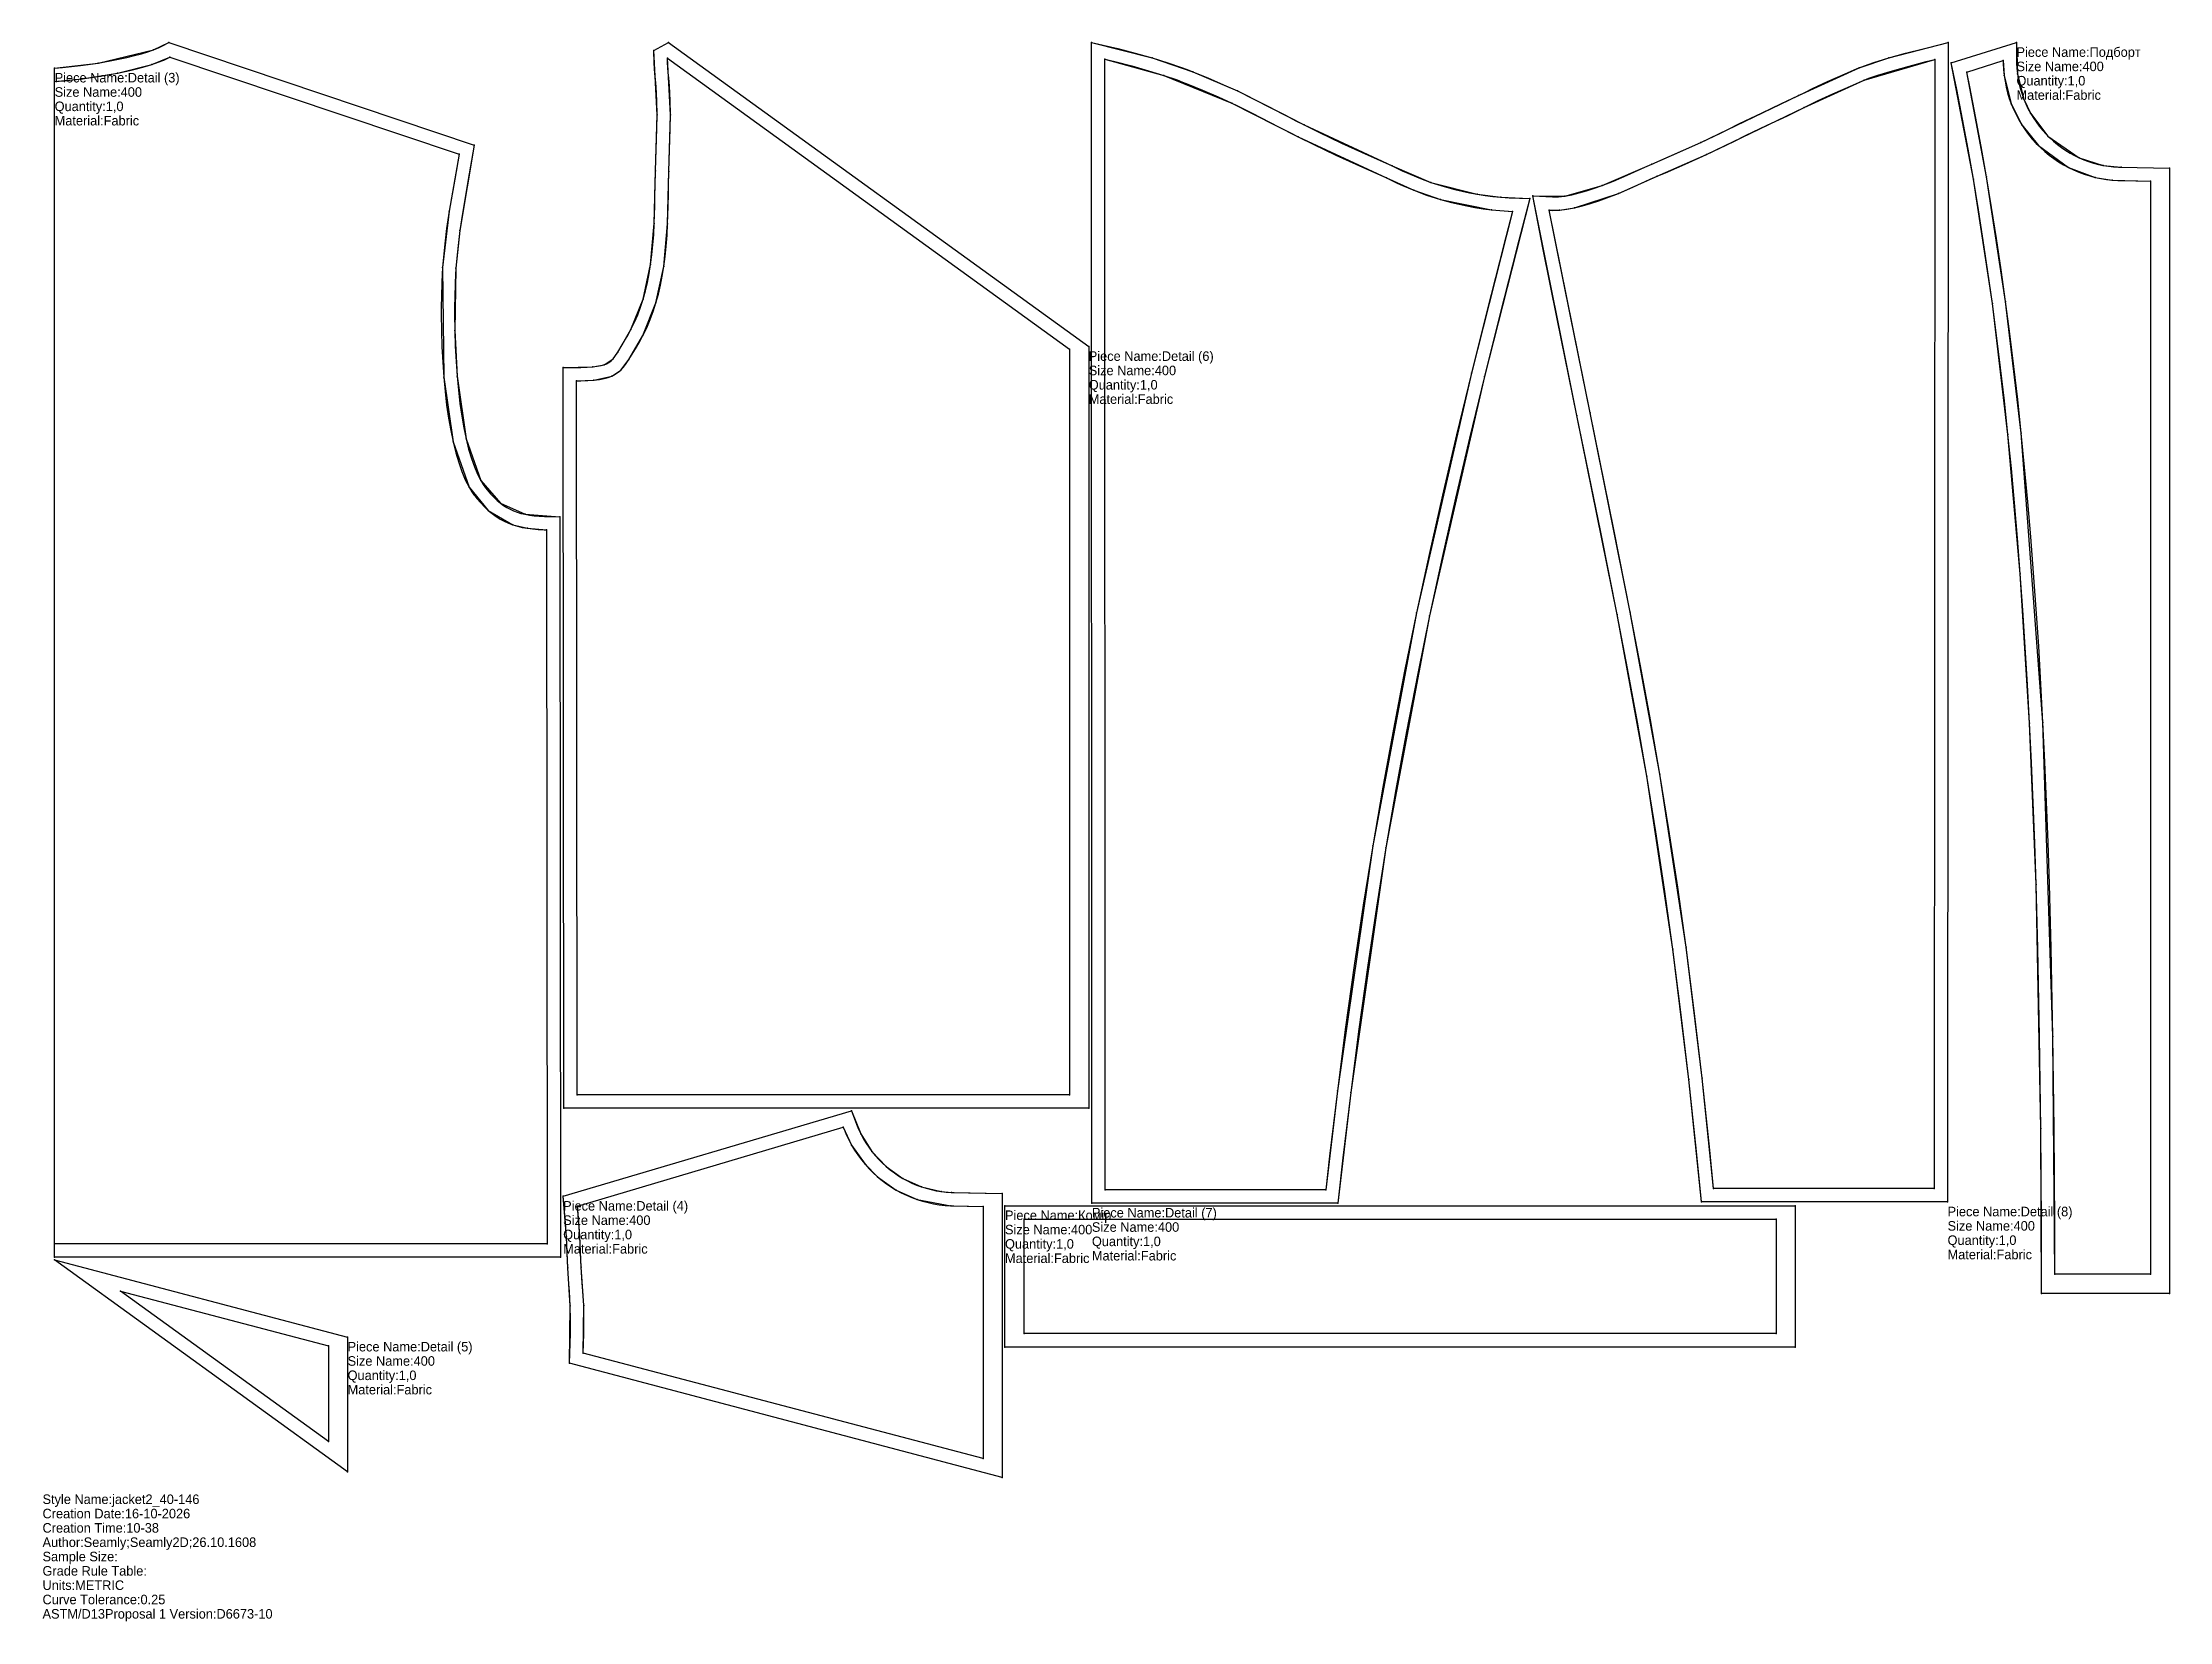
# Model space of a CAD drawing. Extents: x 0 to 1113, y -69 to 758.
import ezdxf

# ---------------------------------------------------------------- set-up
doc = ezdxf.new("R2010")
doc.units = 0

# ---------------------------------------------------------------- blocks, each defined once
blk = doc.blocks.new('piece-73_s400_M')
at = {"layer": '1'}
blk.add_lwpolyline([(1033.2, 757.77), (1033.7, 741.38), (1037.02, 728.17), (1040.51, 720.78), (1049.63, 708.78), (1066.02, 697.43), (1078.66, 693.41), (1088.03, 692.44), (1113.28, 691.93), (1113.28, 102.8), (1046.29, 102.8), (1045.93, 189.06), (1043.47, 316.84), (1040.08, 401.31), (1035.21, 479.6), (1028.76, 552.58), (1020.6, 621.16), (1010.63, 686.19), (999.07, 747.1)], close=True, dxfattribs=at)
at = {"layer": '14'}
blk.add_lwpolyline([(1026.28, 748.27), (1026.75, 740.52), (1030.48, 725.64), (1035.99, 714.69), (1044.68, 703.83), (1060.43, 692.35), (1074.42, 687.17), (1083.32, 685.69), (1103.28, 685.13), (1103.28, 112.8), (1053.28, 112.8), (1052.32, 237.35), (1047.07, 401.66), (1035.72, 553.3), (1027.54, 622.1), (1017.53, 687.38), (1007.19, 742.31)], close=True, dxfattribs=at)
at = {"layer": '2'}
for p in [(1033.2, 757.77), (999.07, 747.1), (1026.28, 748.27), (1007.19, 742.31), (1113.28, 691.93), (1103.28, 685.13), (1053.28, 112.8), (1103.28, 112.8), (1046.29, 102.8), (1113.28, 102.8)]:
    blk.add_point(p, dxfattribs=at)
at = {"layer": '3'}
for p in [(1026.75, 740.52), (1033.7, 741.38), (1030.48, 725.64), (1037.02, 728.17), (1035.99, 714.69), (1040.51, 720.78), (1044.68, 703.83), (1049.63, 708.78), (1060.43, 692.35), (1066.02, 697.43), (1078.66, 693.41), (1088.03, 692.44), (1010.63, 686.19), (1017.53, 687.38), (1074.42, 687.17), (1083.32, 685.69), (1020.6, 621.16), (1027.54, 622.1), (1028.76, 552.58), (1035.72, 553.3), (1035.21, 479.6), (1040.08, 401.31), (1047.07, 401.66), (1043.47, 316.84), (1052.32, 237.35), (1045.93, 189.06)]:
    blk.add_point(p, dxfattribs=at)
at = {"layer": '84'}
blk.add_lwpolyline([(1033.2, 757.77), (1033.29, 746.91), (1033.43, 744.12), (1033.7, 741.38), (1034.1, 738.67), (1034.64, 735.99), (1035.3, 733.34), (1036.1, 730.73), (1037.02, 728.17), (1038.06, 725.65), (1039.23, 723.18), (1040.51, 720.78), (1041.91, 718.43), (1043.43, 716.16), (1045.06, 713.95), (1046.81, 711.82), (1048.68, 709.75), (1049.63, 708.78), (1050.58, 707.86), (1052.59, 706.03), (1054.66, 704.32), (1056.8, 702.72), (1059.02, 701.23), (1061.29, 699.85), (1063.62, 698.58), (1066.02, 697.43), (1068.46, 696.39), (1070.95, 695.46), (1073.49, 694.66), (1076.06, 693.97), (1078.66, 693.41), (1081.3, 692.97), (1083.97, 692.66), (1086.68, 692.48), (1088.03, 692.44), (1113.28, 691.93), (1113.28, 102.8), (1046.29, 102.8), (1046.24, 138.82), (1045.93, 189.06), (1045.32, 237.23), (1044.39, 283.45), (1043.47, 316.84), (1042.75, 338.59), (1041.95, 359.9), (1041.06, 380.81), (1040.08, 401.31), (1039.01, 421.43), (1037.84, 441.17), (1036.57, 460.56), (1035.21, 479.6), (1033.75, 498.31), (1032.19, 516.7), (1030.53, 534.79), (1028.76, 552.58), (1026.88, 570.11), (1024.9, 587.37), (1022.81, 604.38), (1020.6, 621.16), (1018.28, 637.71), (1015.85, 654.06), (1013.3, 670.22), (1010.63, 686.19), (1007.84, 702.01), (1004.93, 717.67), (1001.9, 733.2), (999.07, 747.1)], close=True, dxfattribs=at)
at = {"layer": '87'}
blk.add_lwpolyline([(1026.28, 748.27), (1026.29, 746.71), (1026.44, 743.6), (1026.75, 740.52), (1027.21, 737.47), (1027.81, 734.45), (1028.56, 731.47), (1029.45, 728.53), (1030.48, 725.64), (1031.66, 722.81), (1032.97, 720.04), (1034.41, 717.33), (1035.99, 714.69), (1037.7, 712.13), (1039.54, 709.65), (1041.5, 707.25), (1043.59, 704.95), (1044.68, 703.83), (1045.77, 702.77), (1048.01, 700.73), (1050.34, 698.81), (1052.75, 697.01), (1055.24, 695.34), (1057.8, 693.78), (1060.43, 692.35), (1063.12, 691.05), (1065.87, 689.88), (1068.67, 688.84), (1071.53, 687.94), (1074.42, 687.17), (1077.35, 686.53), (1080.32, 686.04), (1083.32, 685.69), (1086.34, 685.48), (1087.86, 685.44), (1103.28, 685.13), (1103.28, 112.8), (1053.28, 112.8), (1053.24, 138.84), (1052.93, 189.13), (1052.32, 237.35), (1051.39, 283.62), (1050.46, 317.06), (1049.75, 338.83), (1048.95, 360.18), (1048.05, 381.12), (1047.07, 401.66), (1045.99, 421.82), (1044.82, 441.61), (1043.56, 461.03), (1042.19, 480.12), (1040.73, 498.87), (1039.16, 517.32), (1037.49, 535.45), (1035.72, 553.3), (1033.84, 570.88), (1031.85, 588.2), (1029.75, 605.26), (1027.54, 622.1), (1025.21, 638.71), (1022.77, 655.12), (1020.21, 671.34), (1017.53, 687.38), (1014.73, 703.25), (1011.81, 718.98), (1008.76, 734.57), (1007.19, 742.31)], close=True, dxfattribs=at)
at = {"layer": '1'}
for s, p in [('Size Name:400', (1033.2, 742.77)), ('Piece Name:Подборт', (1033.2, 750.27)), ('Quantity:1,0', (1033.2, 735.27)), ('Material:Fabric', (1033.2, 727.77))]:
    blk.add_text(s, height=5, dxfattribs=at).set_placement(p)
blk = doc.blocks.new('piece-74_s400_M')
at = {"layer": '1'}
blk.add_lwpolyline([(503.77, 148.7), (917.43, 148.7), (917.43, 74.69), (503.77, 74.69)], close=True, dxfattribs=at)
at = {"layer": '14'}
blk.add_lwpolyline([(513.77, 141.69), (907.44, 141.69), (907.44, 81.7), (513.77, 81.7)], close=True, dxfattribs=at)
at = {"layer": '2'}
for p in [(503.77, 148.7), (917.43, 148.7), (513.77, 141.69), (907.44, 141.69), (513.77, 81.7), (907.44, 81.7), (503.77, 74.69), (917.43, 74.69)]:
    blk.add_point(p, dxfattribs=at)
at = {"layer": '84'}
blk.add_lwpolyline([(503.77, 148.7), (917.43, 148.7), (917.43, 74.69), (503.77, 74.69)], close=True, dxfattribs=at)
at = {"layer": '87'}
blk.add_lwpolyline([(513.77, 141.69), (907.44, 141.69), (907.44, 81.7), (513.77, 81.7)], close=True, dxfattribs=at)
at = {"layer": '1'}
for s, p in [('Piece Name:Комір', (503.77, 141.2)), ('Size Name:400', (503.77, 133.7)), ('Quantity:1,0', (503.77, 126.2)), ('Material:Fabric', (503.77, 118.7))]:
    blk.add_text(s, height=5, dxfattribs=at).set_placement(p)
blk = doc.blocks.new('piece_Detail_s400_M')
at = {"layer": '1'}
blk.add_lwpolyline([(6.35, 744.36), (29.06, 747.03), (58.06, 753.98), (66.04, 757.77), (225.92, 704.09), (218.44, 659.37), (216.42, 639.54), (215.8, 607.03), (216.97, 583.11), (221.72, 550.18), (229.35, 528.44), (239.69, 516.6), (252.56, 510.73), (270.77, 509.45), (271.12, 121.81), (6.35, 121.81)], close=True, dxfattribs=at)
at = {"layer": '14'}
blk.add_lwpolyline([(6.35, 737.34), (20.68, 738.76), (39.33, 741.76), (57.24, 746.29), (66.69, 750.16), (218.02, 699.36), (212.84, 669.39), (209.44, 640.01), (210, 582.55), (214.9, 548.62), (223.24, 525), (233.34, 512.8), (246.22, 505.19), (253.78, 503.41), (263.78, 502.63), (264.11, 128.82), (6.35, 128.82)], close=True, dxfattribs=at)
at = {"layer": '2'}
for p in [(66.04, 757.77), (66.69, 750.16), (6.35, 744.36), (6.35, 737.34), (225.92, 704.09), (218.02, 699.36), (263.78, 502.63), (270.77, 509.45), (6.35, 128.82), (264.11, 128.82), (6.35, 121.81), (271.12, 121.81)]:
    blk.add_point(p, dxfattribs=at)
at = {"layer": '3'}
for p in [(29.06, 747.03), (57.24, 746.29), (58.06, 753.98), (20.68, 738.76), (39.33, 741.76), (212.84, 669.39), (218.44, 659.37), (209.44, 640.01), (216.42, 639.54), (215.8, 607.03), (210, 582.55), (216.97, 583.11), (214.9, 548.62), (221.72, 550.18), (223.24, 525), (229.35, 528.44), (233.34, 512.8), (239.69, 516.6), (246.22, 505.19), (252.56, 510.73), (253.78, 503.41)]:
    blk.add_point(p, dxfattribs=at)
at = {"layer": '84'}
blk.add_lwpolyline([(6.35, 744.36), (10.43, 744.68), (19.8, 745.7), (29.06, 747.03), (37.97, 748.63), (44.2, 749.98), (48.09, 750.93), (51.73, 751.92), (55.07, 752.94), (58.06, 753.98), (60.65, 755.01), (62.84, 756.03), (66.04, 757.77), (225.92, 704.09), (222.67, 684.98), (219.75, 668.28), (218.44, 659.37), (217.66, 653.13), (216.98, 646.53), (216.42, 639.54), (216.01, 632.1), (215.76, 624.13), (215.72, 619.93), (215.7, 615.58), (215.8, 607.03), (216.05, 598.76), (216.44, 590.78), (216.97, 583.11), (217.65, 575.78), (218.47, 568.79), (219.42, 562.18), (220.51, 555.97), (221.72, 550.18), (223.05, 544.83), (224.5, 539.96), (226.04, 535.59), (227.66, 531.74), (229.35, 528.44), (230.62, 526.37), (231.47, 525.17), (231.88, 524.64), (232.76, 523.55), (234.55, 521.47), (236.29, 519.64), (238, 518.02), (239.69, 516.6), (241.37, 515.36), (243.07, 514.28), (244.8, 513.34), (246.58, 512.53), (248.45, 511.83), (250.44, 511.23), (252.56, 510.73), (254.83, 510.33), (257.27, 510.02), (259.9, 509.8), (262.77, 509.66), (270.77, 509.45), (271.12, 121.81), (6.35, 121.81)], close=True, dxfattribs=at)
at = {"layer": '87'}
blk.add_lwpolyline([(6.35, 737.34), (11.08, 737.71), (20.68, 738.76), (30.18, 740.12), (39.33, 741.76), (45.78, 743.16), (49.84, 744.15), (53.68, 745.2), (57.24, 746.29), (60.5, 747.42), (63.43, 748.58), (65.99, 749.78), (66.69, 750.16), (218.02, 699.36), (215.78, 686.17), (212.84, 669.39), (211.51, 660.32), (210.7, 653.92), (210.01, 647.17), (209.44, 640.01), (209.02, 632.4), (208.76, 624.28), (208.72, 619.98), (208.7, 615.55), (208.8, 606.89), (209.05, 598.48), (209.45, 590.36), (210, 582.55), (210.69, 575.05), (211.53, 567.89), (212.51, 561.08), (213.64, 554.65), (214.9, 548.62), (216.3, 542.99), (217.83, 537.8), (219.5, 533.06), (221.31, 528.79), (223.24, 525), (224.78, 522.51), (225.84, 521), (226.39, 520.3), (227.38, 519.06), (229.36, 516.77), (231.35, 514.68), (233.34, 512.8), (235.36, 511.1), (237.41, 509.58), (239.51, 508.25), (241.67, 507.07), (243.9, 506.06), (246.22, 505.19), (248.62, 504.47), (251.14, 503.87), (253.78, 503.41), (256.54, 503.05), (259.45, 502.81), (262.51, 502.67), (263.78, 502.63), (264.11, 128.82), (6.35, 128.82)], close=True, dxfattribs=at)
at = {"layer": '1'}
for s, p in [('Piece Name:Detail (3)', (6.35, 736.86)), ('Size Name:400', (6.35, 729.36)), ('Quantity:1,0', (6.35, 721.86)), ('Material:Fabric', (6.35, 714.36))]:
    blk.add_text(s, height=5, dxfattribs=at).set_placement(p)
blk = doc.blocks.new('piece_Detail_s400-76_M')
at = {"layer": '1'}
blk.add_lwpolyline([(272.52, 153.62), (423.46, 198.44), (428.3, 186.32), (434.13, 177.09), (441.66, 169.17), (450.37, 162.99), (460.03, 158.6), (470.38, 156.11), (475.76, 155.62), (502.35, 155.07), (502.35, 6.38), (275.81, 66.2), (276.26, 96.29), (274.91, 116.09), (274.28, 132.4)], close=True, dxfattribs=at)
at = {"layer": '14'}
blk.add_lwpolyline([(280.01, 148.54), (419.16, 189.86), (423.49, 180.47), (430.57, 170.39), (437.08, 163.87), (446.88, 156.92), (457.75, 151.98), (475.42, 148.62), (492.35, 148.27), (492.35, 16.26), (282.99, 71.55), (283.26, 96.53), (281.91, 116.44), (281.27, 132.78)], close=True, dxfattribs=at)
at = {"layer": '2'}
for p in [(419.16, 189.86), (423.46, 198.44), (272.52, 153.62), (280.01, 148.54), (492.35, 148.27), (502.35, 155.07), (282.99, 71.55), (275.81, 66.2), (492.35, 16.26), (502.35, 6.38)]:
    blk.add_point(p, dxfattribs=at)
at = {"layer": '3'}
for p in [(423.49, 180.47), (428.3, 186.32), (430.57, 170.39), (434.13, 177.09), (441.66, 169.17), (437.08, 163.87), (446.88, 156.92), (450.37, 162.99), (460.03, 158.6), (470.38, 156.11), (457.75, 151.98), (475.42, 148.62), (475.76, 155.62), (274.28, 132.4), (281.27, 132.78), (274.91, 116.09), (281.91, 116.44), (276.26, 96.29), (283.26, 96.53)]:
    blk.add_point(p, dxfattribs=at)
at = {"layer": '84'}
blk.add_lwpolyline([(272.52, 153.62), (423.46, 198.44), (426.08, 191.34), (427.13, 188.79), (428.3, 186.32), (429.58, 183.92), (430.99, 181.58), (432.5, 179.3), (434.13, 177.09), (435.88, 174.96), (437.75, 172.89), (438.71, 171.93), (439.65, 171), (441.66, 169.17), (443.74, 167.46), (445.88, 165.86), (448.09, 164.38), (450.37, 162.99), (452.7, 161.72), (455.09, 160.57), (457.54, 159.53), (460.03, 158.6), (462.56, 157.8), (465.13, 157.11), (467.74, 156.55), (470.38, 156.11), (473.04, 155.8), (475.76, 155.62), (477.11, 155.58), (502.35, 155.07), (502.35, 6.38), (275.81, 66.2), (276.31, 81.81), (276.39, 89.02), (276.26, 96.29), (275.87, 103.71), (275.53, 107.53), (275.25, 110.6), (274.91, 116.09), (274.64, 123.67), (274.28, 132.4), (273.79, 139.65)], close=True, dxfattribs=at)
at = {"layer": '87'}
blk.add_lwpolyline([(280.01, 148.54), (419.16, 189.86), (419.56, 188.79), (420.73, 185.95), (422.04, 183.18), (423.49, 180.47), (425.07, 177.83), (426.77, 175.27), (428.61, 172.79), (430.57, 170.39), (432.66, 168.09), (433.76, 166.98), (434.84, 165.91), (437.08, 163.87), (439.41, 161.95), (441.83, 160.15), (444.31, 158.48), (446.88, 156.92), (449.5, 155.49), (452.2, 154.19), (454.95, 153.02), (457.75, 151.98), (460.6, 151.08), (463.49, 150.31), (466.43, 149.67), (469.4, 149.18), (472.4, 148.83), (475.42, 148.62), (476.94, 148.58), (492.35, 148.27), (492.35, 16.26), (282.99, 71.55), (283.31, 81.66), (283.39, 89.04), (283.26, 96.53), (282.85, 104.21), (282.5, 108.16), (282.23, 111.13), (281.91, 116.44), (281.64, 123.94), (281.27, 132.78), (280.77, 140.2)], close=True, dxfattribs=at)
at = {"layer": '1'}
for s, p in [('Piece Name:Detail (4)', (272.52, 146.12)), ('Size Name:400', (272.52, 138.62)), ('Quantity:1,0', (272.52, 131.12)), ('Material:Fabric', (272.52, 123.62))]:
    blk.add_text(s, height=5, dxfattribs=at).set_placement(p)
blk = doc.blocks.new('piece_Detail_s400-77_M')
at = {"layer": '1'}
blk.add_lwpolyline([(159.68, 79.9), (159.68, 9.42), (6.35, 120.39)], close=True, dxfattribs=at)
at = {"layer": '14'}
blk.add_lwpolyline([(149.68, 75.3), (149.68, 25.3), (40.9, 104.02)], close=True, dxfattribs=at)
at = {"layer": '2'}
for p in [(6.35, 120.39), (40.9, 104.02), (159.68, 79.9), (149.68, 75.3), (149.68, 25.3), (159.68, 9.42)]:
    blk.add_point(p, dxfattribs=at)
at = {"layer": '84'}
blk.add_lwpolyline([(159.68, 79.9), (159.68, 9.42), (6.35, 120.39)], close=True, dxfattribs=at)
at = {"layer": '87'}
blk.add_lwpolyline([(149.68, 75.3), (149.68, 25.3), (40.9, 104.02)], close=True, dxfattribs=at)
at = {"layer": '1'}
for s, p in [('Size Name:400', (159.68, 64.9)), ('Piece Name:Detail (5)', (159.68, 72.4)), ('Quantity:1,0', (159.68, 57.4)), ('Material:Fabric', (159.68, 49.9))]:
    blk.add_text(s, height=5, dxfattribs=at).set_placement(p)
blk = doc.blocks.new('piece_Detail_s400-78_M')
at = {"layer": '1'}
blk.add_lwpolyline([(547.62, 598.56), (547.62, 199.84), (272.87, 199.84), (272.52, 587.66), (287.97, 587.97), (293.91, 589.07), (298.64, 592.22), (301.06, 595.57), (308.02, 607.53), (314.37, 623.4), (318.29, 641.55), (320.21, 663.06), (320.8, 690.52), (321.66, 719.92), (319.91, 753.62), (327.64, 757.77)], close=True, dxfattribs=at)
at = {"layer": '14'}
blk.add_lwpolyline([(537.62, 597.16), (537.62, 206.84), (279.86, 206.84), (279.53, 580.66), (288.63, 581), (298.03, 583.15), (302.65, 586.27), (306.94, 591.77), (314.26, 604.35), (321.07, 621.38), (325.22, 640.54), (327.2, 662.76), (327.8, 690.3), (328.66, 719.94), (327.09, 749.52)], close=True, dxfattribs=at)
at = {"layer": '2'}
for p in [(327.64, 757.77), (319.91, 753.62), (327.09, 749.52), (537.62, 597.16), (547.62, 598.56), (272.52, 587.66), (279.53, 580.66), (279.86, 206.84), (537.62, 206.84), (272.87, 199.84), (547.62, 199.84)]:
    blk.add_point(p, dxfattribs=at)
at = {"layer": '3'}
for p in [(321.66, 719.92), (328.66, 719.94), (320.8, 690.52), (327.8, 690.3), (320.21, 663.06), (327.2, 662.76), (318.29, 641.55), (325.22, 640.54), (314.37, 623.4), (321.07, 621.38), (308.02, 607.53), (314.26, 604.35), (298.64, 592.22), (301.06, 595.57), (306.94, 591.77), (287.97, 587.97), (288.63, 581), (293.91, 589.07), (298.03, 583.15), (302.65, 586.27)]:
    blk.add_point(p, dxfattribs=at)
at = {"layer": '84'}
blk.add_lwpolyline([(547.62, 598.56), (547.62, 199.84), (272.87, 199.84), (272.52, 587.66), (279.85, 587.66), (281.73, 587.67), (285.1, 587.77), (287.97, 587.97), (290.37, 588.26), (292.34, 588.63), (293.91, 589.07), (295.15, 589.54), (296.14, 590.06), (296.99, 590.64), (297.8, 591.34), (298.64, 592.22), (299.52, 593.33), (301.06, 595.57), (303.47, 599.54), (304.88, 601.9), (305.99, 603.76), (308.02, 607.53), (309.86, 611.35), (311.53, 615.25), (313.03, 619.26), (314.37, 623.4), (315.56, 627.68), (316.6, 632.12), (317.51, 636.74), (318.29, 641.55), (318.94, 646.58), (319.48, 651.83), (319.9, 657.33), (320.21, 663.06), (320.51, 672.17), (320.57, 678.67), (320.61, 682.7), (320.8, 690.52), (321.23, 701.78), (321.58, 712.71), (321.66, 719.92), (321.53, 727.18), (321.14, 734.61), (320.8, 738.43), (320.52, 741.5), (320.18, 746.97), (319.91, 753.62), (327.64, 757.77)], close=True, dxfattribs=at)
at = {"layer": '87'}
blk.add_lwpolyline([(537.62, 597.16), (537.62, 206.84), (279.86, 206.84), (279.53, 580.66), (279.86, 580.66), (281.85, 580.67), (285.45, 580.77), (288.63, 581), (291.45, 581.34), (293.93, 581.81), (296.11, 582.41), (298.03, 583.15), (299.74, 584.04), (301.27, 585.08), (302.65, 586.27), (303.93, 587.63), (305.15, 589.16), (306.94, 591.77), (309.47, 595.92), (310.9, 598.33), (312.08, 600.32), (314.26, 604.35), (316.24, 608.46), (318.03, 612.66), (319.64, 616.96), (321.07, 621.38), (322.34, 625.94), (323.45, 630.64), (324.4, 635.5), (325.22, 640.54), (325.9, 645.78), (326.45, 651.21), (326.88, 656.87), (327.2, 662.76), (327.51, 672.03), (327.57, 678.61), (327.61, 682.58), (327.8, 690.3), (328.23, 701.53), (328.58, 712.56), (328.66, 719.94), (328.53, 727.43), (328.12, 735.11), (327.77, 739.05), (327.5, 742.03), (327.18, 747.33), (327.09, 749.52)], close=True, dxfattribs=at)
at = {"layer": '1'}
for s, p in [('Piece Name:Detail (6)', (547.62, 591.06)), ('Size Name:400', (547.62, 583.56)), ('Quantity:1,0', (547.62, 576.06)), ('Material:Fabric', (547.62, 568.56))]:
    blk.add_text(s, height=5, dxfattribs=at).set_placement(p)
blk = doc.blocks.new('piece_Detail_s400-79_M')
at = {"layer": '1'}
blk.add_lwpolyline([(549.26, 150.03), (549.01, 757.77), (580.85, 749.72), (602.18, 742.42), (625.52, 732.4), (660.33, 714.65), (706.36, 693.2), (726.68, 684.54), (750.97, 678.29), (763.36, 676.71), (778.46, 676.04), (754.68, 582.88), (726, 457.63), (703.17, 336.07), (684.74, 208.06), (677.97, 150.03)], close=True, dxfattribs=at)
at = {"layer": '14'}
blk.add_lwpolyline([(556.25, 157.04), (556.01, 748.97), (586.93, 740.51), (622.56, 726.06), (657.17, 708.4), (703.43, 686.85), (717.74, 680.38), (731.67, 675.6), (758.4, 670.16), (769.48, 669.36), (747.88, 584.55), (719.15, 459.06), (696.27, 337.22), (677.79, 208.92), (671.71, 157.04)], close=True, dxfattribs=at)
at = {"layer": '2'}
for p in [(549.01, 757.77), (556.01, 748.97), (769.48, 669.36), (778.46, 676.04), (556.25, 157.04), (671.71, 157.04), (549.26, 150.03), (677.97, 150.03)]:
    blk.add_point(p, dxfattribs=at)
at = {"layer": '3'}
for p in [(580.85, 749.72), (586.93, 740.51), (602.18, 742.42), (622.56, 726.06), (625.52, 732.4), (660.33, 714.65), (657.17, 708.4), (706.36, 693.2), (703.43, 686.85), (717.74, 680.38), (726.68, 684.54), (731.67, 675.6), (750.97, 678.29), (758.4, 670.16), (763.36, 676.71), (747.88, 584.55), (754.68, 582.88), (719.15, 459.06), (726, 457.63), (696.27, 337.22), (703.17, 336.07), (677.79, 208.92), (684.74, 208.06)]:
    blk.add_point(p, dxfattribs=at)
at = {"layer": '84'}
blk.add_lwpolyline([(549.26, 150.03), (549.01, 757.77), (562.89, 754.56), (571.95, 752.23), (580.85, 749.72), (589.09, 747.16), (596.22, 744.73), (599.16, 743.61), (602.18, 742.42), (609.87, 739.24), (618.19, 735.68), (625.52, 732.4), (628.19, 731.1), (636.4, 726.97), (650.56, 719.71), (656.08, 716.84), (660.33, 714.65), (668.46, 710.6), (679.93, 705.15), (693.83, 698.85), (706.36, 693.2), (712.1, 690.49), (714.63, 689.3), (720.31, 686.89), (726.68, 684.54), (733.65, 682.32), (739.22, 680.8), (743.03, 679.88), (746.96, 679.04), (750.97, 678.29), (755.05, 677.65), (759.18, 677.12), (763.36, 676.71), (767.6, 676.44), (778.46, 676.04), (771.68, 650.06), (762.94, 615.96), (754.68, 582.88), (746.88, 550.66), (739.52, 519.15), (732.57, 488.2), (726, 457.63), (719.8, 427.29), (713.95, 397.02), (708.41, 366.67), (703.17, 336.07), (698.21, 305.07), (693.5, 273.51), (689.01, 241.22), (684.74, 208.06), (680.65, 173.85), (677.97, 150.03)], close=True, dxfattribs=at)
at = {"layer": '87'}
blk.add_lwpolyline([(556.25, 157.04), (556.01, 748.97), (561.23, 747.76), (570.12, 745.48), (578.86, 743.01), (586.93, 740.51), (593.84, 738.15), (596.62, 737.09), (599.55, 735.93), (607.16, 732.79), (615.38, 729.27), (622.56, 726.06), (625.09, 724.83), (633.23, 720.73), (647.35, 713.49), (652.87, 710.62), (657.17, 708.4), (665.4, 704.31), (676.98, 698.8), (690.95, 692.48), (703.43, 686.85), (709.11, 684.16), (711.77, 682.91), (717.74, 680.38), (724.4, 677.92), (731.67, 675.6), (737.48, 674.02), (741.48, 673.06), (745.59, 672.18), (749.78, 671.39), (754.06, 670.72), (758.4, 670.16), (762.8, 669.73), (767.24, 669.45), (769.48, 669.36), (764.9, 651.81), (756.15, 617.67), (747.88, 584.55), (740.07, 552.28), (732.69, 520.72), (725.73, 489.7), (719.15, 459.06), (712.94, 428.65), (707.07, 398.31), (701.52, 367.89), (696.27, 337.22), (691.29, 306.14), (686.57, 274.51), (682.08, 242.15), (677.79, 208.92), (673.7, 174.66), (671.71, 157.04)], close=True, dxfattribs=at)
at = {"layer": '1'}
for s, p in [('Piece Name:Detail (7)', (549.26, 142.53)), ('Size Name:400', (549.26, 135.03)), ('Quantity:1,0', (549.26, 127.53)), ('Material:Fabric', (549.26, 120.03))]:
    blk.add_text(s, height=5, dxfattribs=at).set_placement(p)
blk = doc.blocks.new('piece_Detail_s400-80_M')
at = {"layer": '1'}
blk.add_lwpolyline([(997.13, 150.65), (868.33, 150.65), (861.7, 214.72), (853.34, 283.11), (839.69, 373.57), (824.22, 458.21), (803.15, 562.55), (779.99, 677.48), (796.78, 677.4), (816.27, 682.92), (842.28, 694.13), (868.05, 705.49), (919.06, 729.95), (950.93, 744.58), (966.33, 749.67), (997.52, 757.77)], close=True, dxfattribs=at)
at = {"layer": '14'}
blk.add_lwpolyline([(990.13, 157.65), (874.67, 157.65), (868.66, 215.5), (860.28, 284.04), (846.59, 374.73), (831.09, 459.55), (810.01, 563.95), (788.61, 669.98), (793.97, 670.01), (801.89, 671.24), (824.84, 678.75), (845.07, 687.71), (870.98, 699.13), (922.15, 723.67), (953.56, 738.09), (990.51, 748.86)], close=True, dxfattribs=at)
at = {"layer": '2'}
for p in [(997.52, 757.77), (990.51, 748.86), (779.99, 677.48), (788.61, 669.98), (874.67, 157.65), (990.13, 157.65), (868.33, 150.65), (997.13, 150.65)]:
    blk.add_point(p, dxfattribs=at)
at = {"layer": '3'}
for p in [(966.33, 749.67), (950.93, 744.58), (953.56, 738.09), (919.06, 729.95), (922.15, 723.67), (868.05, 705.49), (842.28, 694.13), (870.98, 699.13), (816.27, 682.92), (845.07, 687.71), (793.97, 670.01), (796.78, 677.4), (801.89, 671.24), (824.84, 678.75), (803.15, 562.55), (810.01, 563.95), (824.22, 458.21), (831.09, 459.55), (839.69, 373.57), (846.59, 374.73), (853.34, 283.11), (860.28, 284.04), (861.7, 214.72), (868.66, 215.5)]:
    blk.add_point(p, dxfattribs=at)
at = {"layer": '84'}
blk.add_lwpolyline([(997.13, 150.65), (868.33, 150.65), (865.73, 177), (861.7, 214.72), (857.58, 249.97), (853.34, 283.11), (848.96, 314.52), (844.41, 344.55), (839.69, 373.57), (834.76, 401.94), (829.61, 430.04), (824.22, 458.21), (815.65, 501.32), (803.15, 562.55), (792.85, 613.1), (785.55, 649.4), (779.99, 677.48), (790.4, 676.89), (793.43, 677), (796.78, 677.4), (800.41, 678.08), (804.25, 679.02), (808.23, 680.17), (812.25, 681.48), (816.27, 682.92), (822.2, 685.23), (829.51, 688.35), (838.66, 692.52), (842.28, 694.13), (846.65, 695.98), (857.01, 700.51), (868.05, 705.49), (878.24, 710.28), (882.4, 712.35), (888.27, 715.29), (899.78, 720.82), (910.3, 725.77), (919.06, 729.95), (922.46, 731.67), (926.42, 733.68), (934.22, 737.33), (944.7, 741.89), (949.83, 744.1), (950.93, 744.58), (953.62, 745.6), (958.47, 747.26), (966.33, 749.67), (975.15, 752.16), (984.28, 754.55), (997.52, 757.77)], close=True, dxfattribs=at)
at = {"layer": '87'}
blk.add_lwpolyline([(990.13, 157.65), (874.67, 157.65), (872.69, 177.71), (868.66, 215.5), (864.53, 250.82), (860.28, 284.04), (855.88, 315.53), (851.33, 345.63), (846.59, 374.73), (841.65, 403.17), (836.49, 431.32), (831.09, 459.55), (822.52, 502.7), (810.01, 563.95), (799.71, 614.49), (792.42, 650.77), (788.61, 669.98), (790.32, 669.89), (793.97, 670.01), (797.85, 670.48), (801.89, 671.24), (806.06, 672.25), (810.28, 673.48), (814.52, 674.86), (818.72, 676.36), (824.84, 678.75), (832.33, 681.95), (841.53, 686.14), (845.07, 687.71), (849.42, 689.55), (859.85, 694.11), (870.98, 699.13), (881.29, 703.98), (885.53, 706.09), (891.35, 709), (902.79, 714.5), (913.29, 719.44), (922.15, 723.67), (925.62, 725.42), (929.49, 727.39), (937.1, 730.95), (947.48, 735.47), (952.59, 737.67), (953.56, 738.09), (956, 739.02), (960.63, 740.6), (968.3, 742.96), (976.98, 745.41), (985.99, 747.76), (990.51, 748.86)], close=True, dxfattribs=at)
at = {"layer": '1'}
for s, p in [('Piece Name:Detail (8)', (997.13, 143.15)), ('Size Name:400', (997.13, 135.65)), ('Quantity:1,0', (997.13, 128.15)), ('Material:Fabric', (997.13, 120.65))]:
    blk.add_text(s, height=5, dxfattribs=at).set_placement(p)

msp = doc.modelspace()

# ---------------------------------------------------------------- block references
at = {"layer": '1'}
for name in ['piece_Detail_s400_M', 'piece_Detail_s400-78_M', 'piece_Detail_s400-79_M', 'piece_Detail_s400-80_M', 'piece-73_s400_M', 'piece_Detail_s400-76_M', 'piece-74_s400_M', 'piece_Detail_s400-77_M']:
    msp.add_blockref(name, (0, 0), dxfattribs=at)

# ---------------------------------------------------------------- texts
for s, p in [('Style Name:jacket2_40-146', (0, -7.5)), ('Creation Date:16-10-2026', (0, -15)), ('Creation Time:10-38', (0, -22.5)), ('Author:Seamly;Seamly2D;26.10.1608', (0, -30)), ('Sample Size:', (0, -37.5)), ('Grade Rule Table:', (0, -45)), ('Curve Tolerance:0.25', (0, -60)), ('Units:METRIC', (0, -52.5)), ('ASTM/D13Proposal 1 Version:D6673-10', (0, -67.5))]:
    msp.add_text(s, height=5, dxfattribs=at).set_placement(p)

doc.saveas('drawing.dxf')
